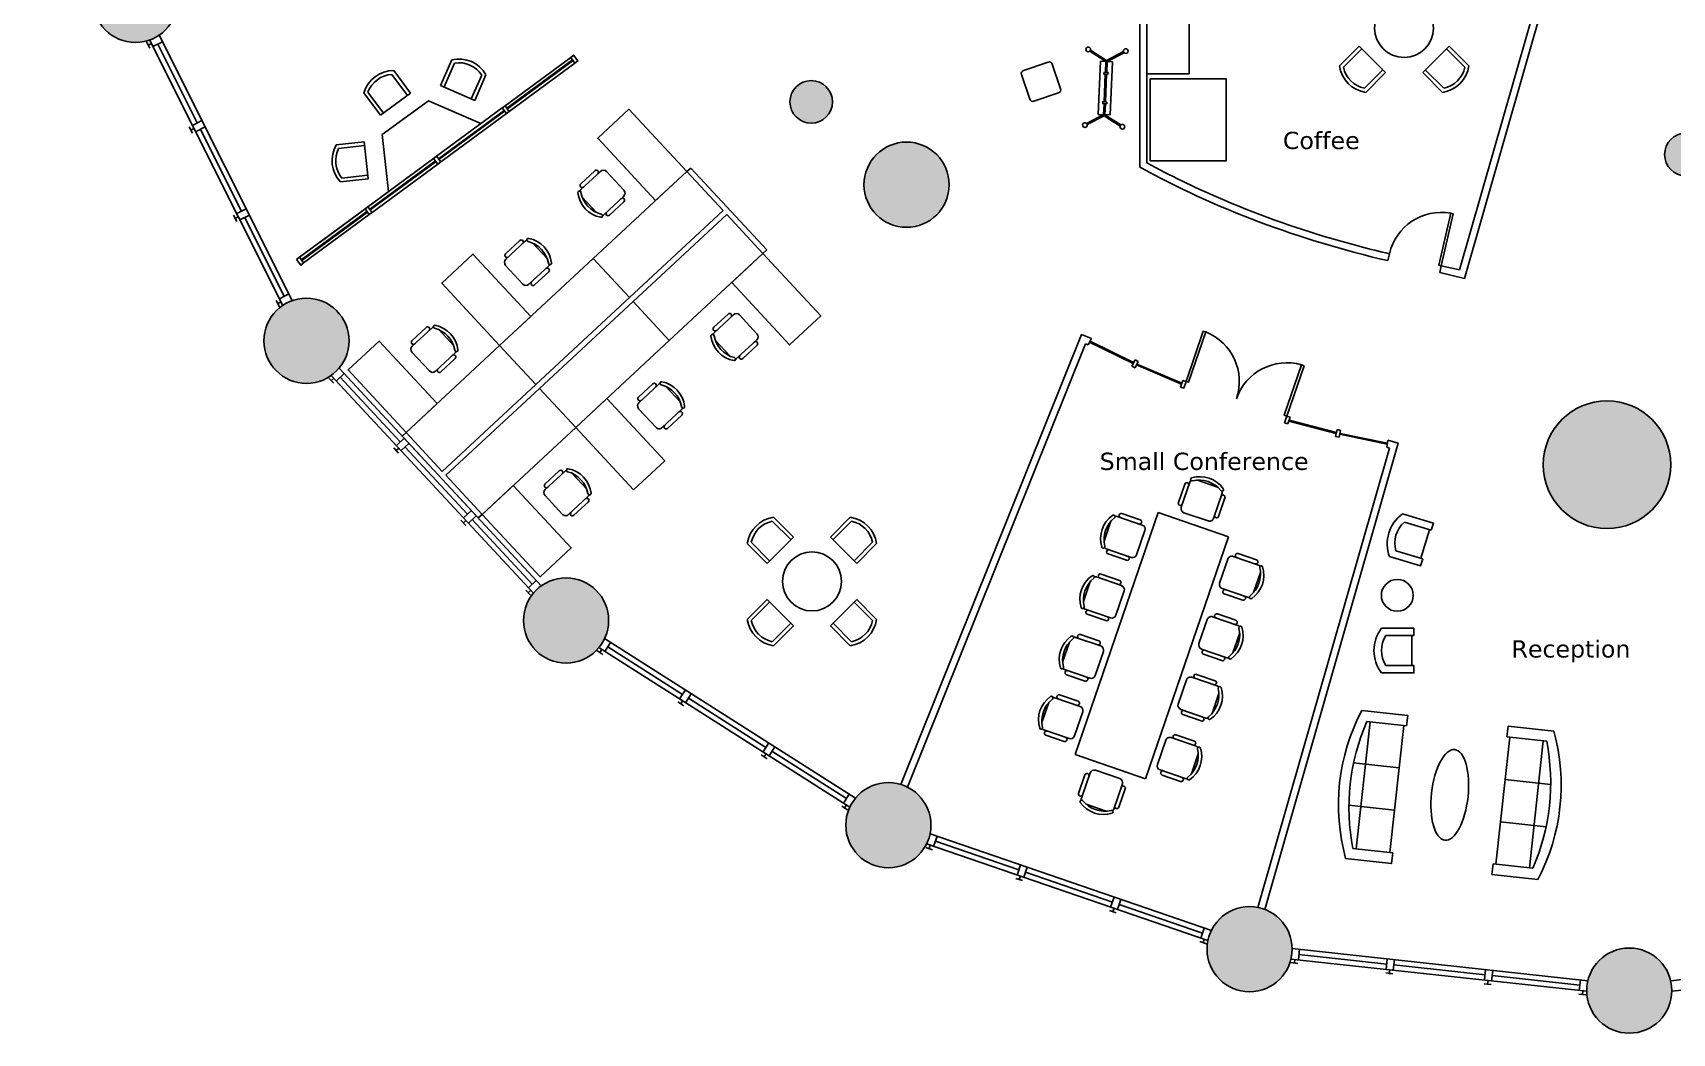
# Model space of a CAD drawing. Header units: inches. Extents: x -900 to 900, y -795 to 795.
# Drawn here: x -900 to 24, y -795 to -231 of the extents above; entities that cross this region are included whole.
import ezdxf
from ezdxf.enums import TextEntityAlignment as Align

# ---------------------------------------------------------------- set-up
doc = ezdxf.new("R2010")
doc.units = ezdxf.units.IN
doc.header["$LTSCALE"] = 48
doc.header["$MEASUREMENT"] = 0
doc.layers.get('0').update_dxf_attribs({"linetype": 'CONTINUOUS'})
for name, color, linetype in [('A-door', 3, 'CONTINUOUS'), ('A-eqpt', 181, 'CONTINUOUS'), ('A-flor-patn', 5, 'CONTINUOUS'), ('A-mlwk', 30, 'CONTINUOUS'), ('A-note', 7, 'CONTINUOUS'), ('A-wall', 1, 'CONTINUOUS'), ('A-wall-shel', 9, 'CONTINUOUS')]:
    doc.layers.add(name, color=color, linetype=linetype)
for name, color, linetype, true_color in [('A-flor-fill', 7, 'CONTINUOUS', 0xe8eafd), ('A-furn', 7, 'CONTINUOUS', 0x007300), ('A-furn-glass', 7, 'CONTINUOUS', 0x009494), ('A-furn-syst', 7, 'CONTINUOUS', 0x850000), ('A-shel-fill', 7, 'CONTINUOUS', 0x949494)]:
    doc.layers.add(name, color=color, linetype=linetype, true_color=true_color)
doc.styles.add('Title', font='verdana.ttf')

# ---------------------------------------------------------------- blocks, each defined once
blk = doc.blocks.new('Sofa - Roundback 7 ft.')
at = {"linetype": 'Continuous'}
for p, q in [((-12.00002000000001, -32.44210000000393), (-12.00003, -6.597100000003898)), ((11.99997, -32.44210000000393), (11.99997999999999, -6.597100000003898)), ((-36.000027, -34.00000000000394), (-36.000027, -11.46960000000396)), ((-35.999844, -13.38190000000397), (35.99979999999999, -13.38190000000397)), ((35.99997999999999, -34.00000000000394), (35.99997999999999, -11.46960000000396)), ((-36.000027, -32.44210000000393), (35.99997999999999, -32.44210000000393))]:
    blk.add_line(p, q, dxfattribs=at)
for points in [[(-36.000027, -34.00000000000394), (-42.000027, -34.00000000000394), (-42.000027, -8.000000000003944)], [(41.99997999999999, -8.000000000003944), (41.99997999999999, -34.00000000000394), (35.99997999999999, -34.00000000000394)]]:
    blk.add_lwpolyline(points, dxfattribs=at)
for centre, radius, start, end in [((0, -114.250000000004), 114.250000000004, 68.43141000000074, 111.5686000000006), ((-1.000000000317414e-05, -127.1968000000039), 121.1967999999973, 72.72032999999948, 107.2797000000005)]:
    blk.add_arc(centre, radius, start, end, dxfattribs=at)
blk = doc.blocks.new('OfficeChair')
at = {"color": 0}
for p, q in [((-5.952091793397813, 19.79999999999995), (5.952091793397813, 19.79999999999995)), ((-12, 4.400000000000091), (-12, 15.40000000000009)), ((-9.599999999999909, 2.400000000000091), (-9.599999999999909, 17.40000000000009)), ((9.599999999999909, 17.40000000000009), (9.599999999999909, 2.400000000000091)), ((12, 4.400000000000091), (12, 15.40000000000009)), ((7.199999999999818, 0), (-7.199999999999818, 0))]:
    blk.add_line(p, q, dxfattribs=at)
for centre, radius, start, end in [((-8.93427515625126, 19.21854397323614), 0.8634848993067097, 126.1745029890212, 306.1745029890212), ((0, 7), 16, 53.8254970109788, 126.1745029890212), ((0, 5.258873381212197), 15.71215325983861, 57.57575250459609, 122.4242474954039), ((8.93427515625126, 19.21854397323614), 0.8634848993067097, 233.8254970109788, 53.8254970109788), ((-10.80000000000018, 15.40000000000009), 1.2, 0, 180), ((-7.199999999999818, 17.40000000000009), 2.4, 153.7164312021626, 180), ((7.199999999999818, 17.40000000000009), 2.4, 0, 26.28356879783745), ((10.80000000000018, 15.40000000000009), 1.2, 0, 180), ((-10.80000000000018, 4.400000000000091), 1.2, 180, 0), ((-7.199999999999818, 2.400000000000091), 2.4, 180, 270), ((7.199999999999818, 2.400000000000091), 2.4, 270, 0), ((10.80000000000018, 4.400000000000091), 1.2, 180, 0)]:
    blk.add_arc(centre, radius, start, end, dxfattribs=at)
blk = doc.blocks.new('Armchair')
at = {"linetype": 'Continuous'}
for p, q in [((-8.400000000000091, -1.090599999999995), (-8.400000000000091, 14.68068000000017)), ((8.400000000000091, -1.090599999999995), (8.400000000000091, 14.68068000000017)), ((-8.400000000000091, 0), (8.400000000000091, 0))]:
    blk.add_line(p, q, dxfattribs=at)
for points in [[(-8.399999999999864, -1.090600000000222), (-12.59999999999991, -1.090600000000222), (-12.59999999999991, 17.10940000000005)], [(12.60000000000014, 17.10940000000005), (12.60000000000014, -1.090600000000222), (8.400000000000091, -1.090600000000222)]]:
    blk.add_lwpolyline(points, dxfattribs=at)
for centre, radius, start, end in [((1.415871179233363e-05, 0.7710485230256836), 20.63253188985312, 52.36092215948872, 127.6390757890341), ((6.040997072886967e-05, 1.71420517533079), 15.44929558892548, 57.0634328084535, 122.9366271914925)]:
    blk.add_arc(centre, radius, start, end, dxfattribs=at)
blk = doc.blocks.new('CoffeeChair')
at = {"linetype": 'Continuous'}
for p, q in [((-10.49999999978263, -6.756363620752381e-05), (-10.50010151138667, 15.77575360218032)), ((-8.399999999825923, -5.405090894328168e-05), (-8.400094464599533, 14.68062594878722)), ((8.399999999826377, 5.405090894328168e-05), (8.399905535052767, 14.68073405060511)), ((10.49999999978286, 6.756363620752381e-05), (10.4998984887593, 15.77579851126859)), ((10.49999999978286, 6.756363620752381e-05), (-10.49999999978263, -6.756363620752381e-05))]:
    blk.add_line(p, q, dxfattribs=at)
for radius, start, end in [(17.54929558892543, 53.25083670738347, 126.7494083498814), (15.44929558892548, 57.06374148575811, 122.9369358688072)]:
    blk.add_arc((-7.144025016714295e-05, 1.714205174906283), radius, start, end, dxfattribs=at)
blk = doc.blocks.new('*U7')
at = {"layer": 'A-furn', "rotation": 71.06153186498028}
blk.add_blockref('OfficeChair', (-23.40146930598979, 8.029671185701659), dxfattribs=at)
at = {"layer": 'A-furn', "xscale": -1, "rotation": 251.0615318649803}
blk.add_blockref('OfficeChair', (23.40146930598991, -8.029671185701432), dxfattribs=at)
blk = doc.blocks.new('*U8')
at = {"layer": 'A-wall', "color": 0, "linetype": 'ByBlock', "lineweight": -2, "transparency": 16777216}
for p in [(35.05167461198751, 102.1537082385919), (23.36778307465834, 68.10247215906125), (11.68389153732917, 34.05123607953063), (0, 0)]:
    blk.add_blockref('*U7', p, dxfattribs=at)

msp = doc.modelspace()

# ---------------------------------------------------------------- hatches: boundary and pattern name
at = {"layer": 'A-flor-fill'}
h = msp.add_hatch(color=256, dxfattribs=at)
h.dxf.hatch_style = 1
h.paths.add_polyline_path([(408.8158924700983, 472.9522320462984, 1), (360.8158924700983, 472.9522320462984, 1)])
h.paths.add_polyline_path([(754.5341350955423, 50.68856842879995, 1), (826.5341350955423, 50.68856842879995, 1)])
h.paths.add_polyline_path([(632.8686503974168, -46.02776108874195, 1), (584.8686503974168, -46.02776108874195, 1)])
h.paths.add_polyline_path([(36.0436721281967, 363.7764024908893, 1), (-35.9563278718033, 363.7764024908893, 1)])
h.paths.add_polyline_path([(43.89659783454954, -299.3457783371796, 1), (19.89659783454954, -299.3457783371796, 1)])
h.paths.add_polyline_path([(288.4391062746909, -391.021444740064, 1), (264.4391062746909, -391.021444740064, 1)])
h.paths.add_polyline_path([(23.43432896479499, -474.1373541453172, 1), (-48.56567103520501, -474.1373541453172, 1)])
h.paths.add_polyline_path([(-383.4213211250612, -316.345926629165, 1), (-431.4213211250612, -316.345926629165, 1)])
h.paths.add_polyline_path([(-449.1458529578399, -269.7051908315782, 1), (-473.1458529578399, -269.7051908315782, 1)])
h.paths.add_polyline_path([(-414.535653006591, 305.5637762283341, 1), (-438.535653006591, 305.5637762283341, 1)])
h.paths.add_polyline_path([(-515.7269743435209, 264.2052791300912, 1), (-443.7269743435209, 264.2052791300912, 1)])
at = {"layer": 'A-shel-fill'}
h = msp.add_hatch(color=256, dxfattribs=at)
h.dxf.hatch_style = 1
h.paths.add_polyline_path([(238.0535391644707, 747.1694259254962, 1), (190.0535391644707, 747.1694259254962, 1)])
h.paths.add_polyline_path([(441.687903159901, 677.2970190431521, 1), (393.687903159901, 677.2970190431521, 1)])
h.paths.add_polyline_path([(575.3688641009585, 561.9330585325233, 1), (623.3688641009585, 561.9330585325233, 1)])
h.paths.add_polyline_path([(721.7232154775347, 404.3017561059658, 1), (769.7232154775347, 404.3017561059658, 1)])
h.paths.add_polyline_path([(866.1344429286055, 212.1736411310085, 1), (818.1344429286055, 212.1736411310085, 1)])
h.paths.add_polyline_path([(852, -8.740357770875562e-08, 1), (900, -8.740357770875562e-08, 1)])
h.paths.add_polyline_path([(866.1344429286055, -212.1736411310085, 1), (818.1344429286055, -212.1736411310085, 1)])
h.paths.add_polyline_path([(769.7232154775347, -404.3017561059658, 1), (721.7232154775347, -404.3017561059658, 1)])
h.paths.add_polyline_path([(623.3688641009585, -561.9330585325233, 1), (575.3688641009585, -561.9330585325233, 1)])
h.paths.add_polyline_path([(441.687903159901, -677.297019043152, 1), (393.687903159901, -677.297019043152, 1)])
h.paths.add_polyline_path([(238.0535391644707, -747.1694259254962, 1), (190.0535391644707, -747.1694259254962, 1)])
h.paths.add_polyline_path([(-190.0535391644707, -747.1694259254962, 1), (-238.0535391644707, -747.1694259254962, 1)])
h.paths.add_polyline_path([(-393.687903159901, -677.297019043152, 1), (-441.687903159901, -677.297019043152, 1)])
h.paths.add_polyline_path([(-575.3688641009585, -561.9330585325233, 1), (-623.3688641009585, -561.9330585325233, 1)])
h.paths.add_polyline_path([(-769.7232154775347, -404.3017561059658, 1), (-721.7232154775347, -404.3017561059658, 1)])
h.paths.add_polyline_path([(-866.1344429286055, -212.1736411310085, 1), (-818.1344429286055, -212.1736411310085, 1)])
h.paths.add_polyline_path([(-900, -8.740357770875562e-08, 1), (-852, -8.740357770875562e-08, 1)])
h.paths.add_polyline_path([(-818.1344429286055, 212.1736411310085, 1), (-866.1344429286055, 212.1736411310085, 1)])
h.paths.add_polyline_path([(-721.7232154775347, 404.3017561059658, 1), (-769.7232154775347, 404.3017561059658, 1)])
h.paths.add_polyline_path([(-623.3688641009585, 561.9330585325233, 1), (-575.3688641009585, 561.9330585325233, 1)])
h.paths.add_polyline_path([(-441.687903159901, 677.2970190431521, 1), (-393.687903159901, 677.2970190431521, 1)])
h.paths.add_polyline_path([(-238.0535391644707, 747.1694259254962, 1), (-190.0535391644707, 747.1694259254962, 1)])
h = msp.add_hatch(color=256, dxfattribs=at)
h.dxf.hatch_style = 1
h.paths.add_polyline_path([(23.99999994995596, -770.5269825377543, 1), (-24.00000005004404, -770.5269825377543, 1)])

# ---------------------------------------------------------------- linework, layer by layer
at = {"layer": 'A-door'}
for points in [[(-99.22216011032924, -332.771351300175), (-100.683776714633, -332.434191246158), (-107.4269777949698, -361.6665233322258), (-105.965361190666, -362.0036833862428)], [(-240.1437525011352, -398.864429487202), (-238.7249509978215, -399.3512583012575), (-248.4615272789297, -427.7272883675332), (-249.8803287822435, -427.2404595534776)], [(-183.3207965756297, -418.361908295708), (-184.7395980789439, -417.8750794816524), (-194.4761743600521, -446.2511095479281), (-193.0573728567379, -446.7379383619837)]]:
    msp.add_lwpolyline(points, close=True, dxfattribs=at)
for centre, start, end in [((-105.965361190666, -362.0036833862428), 79.87285339840157, 167.0104481722672), ((-249.8803287822435, -427.2404595534776), 341.0615318649882, 68.19912663892514), ((-193.0573728567379, -446.7379383619837), 73.92393709113561, 161.0615318649882)]:
    msp.add_arc(centre, 30.03747659175118, start, end, dxfattribs=at)
at = {"layer": 'A-eqpt'}
msp.add_lwpolyline([(-270.0146629477022, -256.5993171414934), (-227.3284944064617, -256.5993171414934), (-227.3284944064617, -302.9885074203935), (-270.0146629477022, -302.9885074203935)], close=True, dxfattribs=at)
at = {"layer": 'A-flor-patn'}
for centre, radius in [((-461.1458529578399, -269.7051908315782), 12), ((-407.4213211250612, -316.345926629165), 24), ((31.89659783454954, -299.3457783371796), 12), ((-12.56567103520501, -474.1373541453172), 36)]:
    msp.add_circle(centre, radius, dxfattribs=at)
at = {"layer": 'A-furn'}
for p, q in [((-295.0643131161578, -246.9130520594615), (-304.1179656138179, -241.1448538320092)), ((-294.6613192540017, -246.2805206791609), (-303.7149717516622, -240.5123224517097)), ((-299.37094309846, -276.7535101356289), (-298.0614538165942, -246.7821031312744)), ((-291.3178872406138, -247.0767382196948), (-298.0614538165942, -246.7821031312744)), ((-295.334766357952, -253.1031479217952), (-295.0643131161578, -246.9130520594615)), ((-295.0643131161578, -246.9130520594615), (-294.3150279410493, -246.9457892915079)), ((-294.6613192540017, -246.2805206791609), (-285.1390868061344, -241.3239267328768)), ((-294.3150279410493, -246.9457892915079), (-294.5854811828431, -253.1358851538419)), ((-294.3150279410493, -246.9457892915079), (-284.792795493182, -241.9891953452234)), ((-291.3178872406138, -247.0767382196948), (-292.6273765224801, -277.0481452240488)), ((-296.0592536523664, -269.6851114942033), (-295.3788618618169, -254.112399629073)), ((-294.6295766867079, -254.1451368611199), (-295.3099684772574, -269.7178487262497)), ((-296.3738023980241, -276.8844590638157), (-305.8960348458909, -281.8410530100998)), ((-292.6273765224801, -277.0481452240488), (-299.37094309846, -276.7535101356289)), ((-296.3738023980241, -276.8844590638157), (-296.1033491562303, -270.6943632014813)), ((-295.6245172229155, -276.9171962958621), (-296.3738023980241, -276.8844590638157)), ((-295.3540639811213, -270.727100433528), (-295.6245172229155, -276.9171962958621)), ((-295.6245172229155, -276.9171962958621), (-286.570864725255, -282.6853945233138)), ((-296.0275110850712, -277.5497276761623), (-305.5497435329389, -282.5063216224462)), ((-296.0275110850712, -277.5497276761623), (-286.9738585874115, -283.3179259036137)), ((-584.0537336786916, -357.9720448033002), (-531.2896694370769, -308.9827242863844)), ((-584.0537336786916, -357.9720448033002), (-636.8177979203064, -406.9613653202159)), ((-563.6415167966485, -379.957071570634), (-584.0537336786916, -357.9720448033002)), ((-563.6415167966485, -379.957071570634), (-584.0537336786916, -357.9720448033002)), ((-541.1880782264012, -404.1406010147013), (-488.4240139847864, -355.1512804977855)), ((-561.6002951084441, -382.1555742473675), (-541.1880782264012, -404.1406010147013)), ((-561.6002951084441, -382.1555742473675), (-541.1880782264012, -404.1406010147013)), ((-541.1880782264012, -404.1406010147013), (-593.952142468016, -453.1299215316171)), ((-636.8177979203064, -406.9613653202159), (-689.5818621619211, -455.9506858371317)), ((-616.4055810382633, -428.9463920875498), (-636.8177979203064, -406.9613653202159)), ((-614.364359350059, -431.1448947642832), (-593.952142468016, -453.1299215316171)), ((-593.952142468016, -453.1299215316171), (-646.7162067096307, -502.1192420485329)), ((-312.4269552134617, -637.4923294751258), (-265.6291041566616, -501.1058636081158)), ((-265.6291041566616, -501.1058636081158), (-225.9026620638757, -514.7370704016665)), ((-225.9026620638757, -514.7370704016665), (-272.7005131206762, -651.123536268677)), ((-272.7005131206762, -651.123536268677), (-312.4269552134617, -637.4923294751258))]:
    msp.add_line(p, q, dxfattribs=at)
at = {"layer": 'A-furn', "flags": 128}
msp.add_lwpolyline([(-341.5133055014267, -251.9379682725153), (-327.6165982907196, -247.2087038696993, -0.4142135623731023), (-325.2981018206642, -248.3498354160449), (-320.568837417848, -262.246542626752, -0.41421356237309), (-321.7099689641936, -264.5650390968078), (-335.6066761749012, -269.294303499624, -0.4142135623731014), (-337.9251726449565, -268.1531719532784), (-342.6544370477727, -254.2564647425711, -0.4142135623730911)], format="xyb", close=True, dxfattribs=at)
at = {"layer": 'A-furn'}
for points in [[(-293.8775581474597, -254.1779935173577), (-293.8334626435953, -253.1687418100801), (-296.0867848971998, -253.0702912655572), (-296.1308804010641, -254.0795429728355)], [(-548.877690850945, -325.3124977920199), (-581.5372378622154, -290.136454964284), (-563.9492164483472, -273.8066814586485), (-531.2896694370769, -308.9827242863844)], [(-294.5579499380087, -269.7507053824877), (-294.6020454418735, -270.7599570897655), (-296.855367695478, -270.6615065452436), (-296.8112721916136, -269.6522548379653)], [(-619.229776506438, -390.6315918145804), (-651.8893235177085, -355.4555489868445), (-669.4773449315768, -371.7853224924801), (-636.8177979203064, -406.9613653202159)], [(-506.0120353986546, -371.481054003421), (-473.3524883873843, -406.6570968311569), (-455.7644669735161, -390.3273233255214), (-488.4240139847864, -355.1512804977855)], [(-671.9938407480529, -439.6209123314961), (-704.6533877593232, -404.4448695037604), (-722.2414091731915, -420.7746430093958), (-689.5818621619211, -455.9506858371317)], [(-576.3641210541476, -436.8001480259816), (-543.7045740428773, -471.9761908537174), (-561.2925954567455, -488.3059643593529), (-593.952142468016, -453.1299215316171)], [(-629.1281852957625, -485.7894685428973), (-596.4686382844922, -520.9655113706332), (-614.0566596983604, -537.2952848762687), (-646.7162067096307, -502.1192420485329)]]:
    msp.add_lwpolyline(points, close=True, dxfattribs=at)
for centre, radius in [((-304.9833182698799, -240.1488845748081), 1.319390003237898), ((-283.8438757999788, -241.0724939780948), 1.319390003237898), ((-306.8449545390945, -282.7577543772281), 1.319390003237898), ((-285.705512069193, -283.6813637805151), 1.319390003237898), ((-130.7749187596746, -547.7662875327505), 9)]:
    msp.add_circle(centre, radius, dxfattribs=at)
msp.add_ellipse((-101.1730184284082, -660.2397440734482), major_axis=(-2.786133200030399, -25.52232042262822), ratio=0.4018112649245928, dxfattribs=at)
at = {"layer": 'A-furn-glass'}
for p, q in [((-632.7193540450353, -273.2792717608311), (-595.677470364672, -246.0047625368245)), ((-632.4228919882526, -273.6819009312696), (-595.3810083078893, -246.4073917072631)), ((-671.3717544071542, -301.7396292119677), (-634.3298707267904, -274.4651199879615)), ((-671.0752923503715, -302.1422583824067), (-634.0334086700082, -274.8677491584001)), ((-710.0241547692731, -330.1999866631049), (-672.9822710889089, -302.925477439099)), ((-709.7276927124899, -330.6026158335433), (-672.6858090321261, -303.3281066095376)), ((-748.676555131392, -358.6603441142418), (-711.6346714510273, -331.3858348902356)), ((-748.3800930746088, -359.0629732846803), (-711.338209394245, -331.7884640606742)), ((-279.6168649549813, -417.0669222319062), (-304.2060822243002, -405.0177344910825)), ((-279.3968503918332, -416.6179304814221), (-303.9860676611521, -404.5687427405984)), ((-277.8056691753317, -417.9460546581972), (-252.445684565298, -428.7423974048771)), ((-277.6098169503231, -417.4860091104966), (-252.2498323402894, -428.2823518571765)), ((-165.2338970757824, -456.5724461437853), (-191.8799302614479, -449.5241306291853)), ((-165.1060363447472, -456.0890708925994), (-191.7520695304126, -449.0407553779993)), ((-163.2645048170175, -456.9905347782803), (-136.4576562873407, -462.5767144243665)), ((-163.1625028480104, -456.5010497444757), (-136.3556543183335, -462.0872293905619))]:
    msp.add_line(p, q, dxfattribs=at)
at = {"layer": 'A-furn-syst'}
for p, q in [((-633.7569712437748, -271.8700696642954), (-596.7150875634111, -244.5955604402889)), ((-594.3433911091497, -247.8165938037989), (-631.385274789513, -275.091103027805)), ((-672.4093716058933, -300.3304271154318), (-635.36748792553, -273.0559178914259)), ((-632.9957914712686, -276.276951254936), (-670.0376751516324, -303.5514604789421)), ((-674.0198882876484, -301.5162753425636), (-711.0617719680122, -328.7907845665693)), ((-708.6900755137513, -332.0118179300791), (-671.648191833387, -304.7373087060728)), ((-686.106755473776, -310.4160217324077), (-738.0480722573766, -348.6612129312659)), ((-529.0911667603394, -306.9415025981762), (-531.2896694370728, -308.9827242863806)), ((-510.8774525550285, -330.9677510537159), (-531.2896694370731, -308.982724286381)), ((-486.225511308049, -353.1100588095774), (-529.0911667603394, -306.9415025981762)), ((-749.7141723301306, -357.2511420177054), (-712.6722886497673, -329.9766327936995)), ((-563.6415167966317, -379.9570715706207), (-510.8774525550285, -330.9677510537159)), ((-710.3005921955059, -333.1976661572098), (-747.3424758758697, -360.4721753812171)), ((-508.8362308668294, -333.1662537304517), (-561.6002951084441, -382.1555742473675)), ((-488.4240139847864, -355.1512804977855), (-508.8362308668294, -333.1662537304517)), ((-488.4240139847824, -355.1512804977818), (-486.225511308049, -353.1100588095774)), ((-563.641516796663, -379.9570715706498), (-616.4055810382662, -428.9463920875548)), ((-614.364359350059, -431.1448947642832), (-561.6002951084441, -382.1555742473675)), ((-616.4055810382778, -428.9463920875655), (-669.1696452798809, -477.9357126044706)), ((-667.1284235916738, -480.134215281199), (-614.364359350059, -431.1448947642832)), ((-691.7803648386586, -457.9919075253397), (-689.5818621619252, -455.9506858371353)), ((-648.9147093863681, -504.1604637367409), (-691.7803648386586, -457.9919075253397)), ((-669.1696452798809, -477.9357126044706), (-689.5818621619247, -455.9506858371351)), ((-646.7162067096307, -502.1192420485329), (-667.1284235916738, -480.134215281199)), ((-646.7162067096348, -502.1192420485365), (-648.9147093863681, -504.1604637367409))]:
    msp.add_line(p, q, dxfattribs=at)
for points in [[(-596.7150875634111, -244.5955604402889), (-594.3433911091497, -247.8165938037989), (-592.732874427395, -246.6307455766689), (-595.104570881656, -243.4097122131586)], [(-635.36748792553, -273.0559178914259), (-632.9957914712686, -276.276951254936), (-631.385274789513, -275.091103027805), (-633.7569712437748, -271.8700696642954)], [(-674.0198882876484, -301.5162753425636), (-671.648191833387, -304.7373087060728), (-670.0376751516324, -303.5514604789421), (-672.4093716058933, -300.3304271154318)], [(-712.6722886497673, -329.9766327936995), (-710.3005921955059, -333.1976661572098), (-708.6900755137513, -332.0118179300791), (-711.0617719680122, -328.7907845665693)], [(-751.3246890118858, -358.4369902448364), (-748.9529925576244, -361.6580236083469), (-747.3424758758697, -360.4721753812171), (-749.7141723301306, -357.2511420177054)]]:
    msp.add_lwpolyline(points, close=True, dxfattribs=at)
at = {"layer": 'A-furn-syst', "flags": 128}
msp.add_lwpolyline([(-647.4543551116576, -281.9556642812709), (-677.0003378829592, -269.0257121606792), (-702.9709962747597, -288.1483077601079), (-699.3956718952581, -320.2008554801291)], dxfattribs=at)
at = {"layer": 'A-furn-syst'}
for centre in [(-126.9395255157669, -228.0902328780094), (-460.7638363446022, -539.9497909448137)]:
    msp.add_circle(centre, 16.60742234364716, dxfattribs=at)
at = {"layer": 'A-mlwk'}
for p, q in [((-248.0436721281967, -253.8353449000024), (-248.0436721281967, -194.5269813001341)), ((-272.0436721281962, -253.8353449000024), (-248.0436721281967, -253.8353449000024))]:
    msp.add_line(p, q, dxfattribs=at)
at = {"layer": 'A-wall'}
for p, q in [((-275.9563278718038, -170.5269813001241), (-275.9563278718038, -306.4511781661545)), ((-271.9563278718038, -170.5269813001241), (-271.9563278718038, -304.0758993790873)), ((-271.9563278718038, -170.5269813001241), (-271.9563278718038, -304.0758993790873)), ((-35.95632787180375, -170.5269813001241), (-92.85433864634524, -369.1336206140945)), ((-43.95632787180375, -183.9275974498266), (-95.65405138760616, -364.3822563717611)), ((-136.0968948806817, -359.1585953216281), (-135.1976932767311, -355.2604823058937)), ((-106.8645627946157, -365.9017964019727), (-105.9653611906651, -362.0036833862382)), ((-106.8645627946162, -365.9017964019727), (-92.85433864634524, -369.1336206140945)), ((-105.9653611906651, -362.0036833862382), (-95.65405138760616, -364.3822563717611)), ((-308.7341458858205, -400.7742113155114), (-410.6267393428557, -654.3592779697849)), ((-306.5139049740332, -405.9771460925018), (-406.9151514984665, -655.8506249023862)), ((-308.7341458768283, -400.7742113653161), (-303.1667641378461, -403.0112317500988)), ((-306.5139049740332, -405.9771460925018), (-305.025385766216, -406.5752455172675)), ((-303.1667641378461, -403.0112317500988), (-305.025385766216, -406.5752455172675)), ((-278.6332521457246, -415.0433117460842), (-280.38046320109, -418.6415409672441)), ((-276.8341375351446, -415.916917273767), (-278.6332521457246, -415.0433117460842)), ((-278.5813485905102, -419.5151464949269), (-280.3804632010901, -418.6415409672441)), ((-276.8341375351446, -415.916917273767), (-278.5813485905102, -419.5151464949269)), ((-251.7011683270403, -426.6156807143598), (-253.0018930809279, -430.4064798267632)), ((-253.0018930809279, -430.4064798267632), (-251.1101577431764, -431.0555849121702)), ((-251.6973960758496, -426.6169750748252), (-252.9981208297378, -430.4077741872284)), ((-252.9981208297378, -430.4077741872284), (-251.1063854919861, -431.0568792726353)), ((-251.7011683270403, -426.6156807143598), (-249.8094329892888, -427.2647857997672)), ((-251.6973960758496, -426.6169750748252), (-249.8056607380982, -427.2660801602324)), ((-249.8094329892888, -427.2647857997672), (-251.1101577431764, -431.0555849121702)), ((-249.8076577811499, -427.2596121783563), (-251.1083972629995, -431.0504542135559)), ((-249.8056607380982, -427.2660801602324), (-251.1063854919861, -431.0568792726353)), ((-193.0573728567379, -446.7379383619837), (-194.3580976106255, -450.5287374743866)), ((-192.4663622728741, -451.177842559794), (-194.3580976106255, -450.5287374743866)), ((-191.1656375189864, -447.3870434473906), (-193.0573728567379, -446.7379383619837)), ((-191.1656375189864, -447.3870434473906), (-192.4663622728741, -451.177842559794)), ((-130.2781285631927, -462.0072527743146), (-205.5441088743191, -724.7286238868646)), ((-164.7549329670792, -454.3742956404415), (-165.5850004534505, -458.2872213959432)), ((-165.5850004534504, -458.2872213959433), (-163.6285375756996, -458.7022551391289)), ((-164.7549329670792, -454.3742956404415), (-162.7984700893283, -454.7893293836271)), ((-162.7984700893283, -454.7893293836271), (-163.6285375756996, -458.7022551391289)), ((-136.0460950705349, -460.3548114379344), (-136.7672155351393, -464.309132376994)), ((-130.2781285631931, -462.0072527743146), (-136.0460950705349, -460.3548114379344)), ((-135.2250671256743, -464.7509362216226), (-209.3894198792136, -723.626996329278)), ((-135.2250671256743, -464.7509362216226), (-136.7672155351393, -464.309132376994))]:
    msp.add_line(p, q, dxfattribs=at)
at = {"layer": 'A-wall', "extrusion": (0, 0, -1)}
msp.add_ellipse((0, -0.03687854089821485), major_axis=(-480.0000003665182, 0), ratio=0.7801877187911285, start_param=11.28305288220283, end_param=11.60806723338185, dxfattribs=at)
at = {"layer": 'A-wall'}
msp.add_open_spline([(-135.197693276732, -355.2604823058937), (-146.2196142385592, -352.7179882921275), (-157.1228906067759, -349.8650102569638), (-189.8620463110046, -340.2562959447837), (-211.2283207520927, -332.5355772742882), (-245.5554502138339, -317.6379230181487), (-258.9819504448396, -311.1080704759679), (-271.9563278718038, -304.0758993790871)], degree=3, knots=[11.28305303373737, 11.28305303373737, 11.28305303373737, 11.28305303373737, 11.35538134864038, 11.35538134864038, 11.50321431921776, 11.50321431921776, 11.60274561681711, 11.60274561681711, 11.60274561681711, 11.60274561681711], dxfattribs=at)
at = {"layer": 'A-wall-shel'}
for p, q in [((-834.0451997511809, -239.4420137413499), (-835.8392203792127, -235.8668927663061)), ((-833.1546495776756, -236.7574429398123), (-834.9422100651973, -237.6544532538283)), ((-759.0842541733764, -384.3647893113848), (-834.1360856953288, -234.8016388676376)), ((-826.8949578010997, -235.853972485289), (-832.2576392636647, -238.5450034273365)), ((-807.3063361695331, -281.5790275852269), (-829.5762985323809, -237.1994879563117)), ((-753.7215727108105, -381.6737583693364), (-828.7734042327638, -232.1106079255892)), ((-809.9812167603059, -287.3966743453088), (-811.7752373883377, -283.8215533702651)), ((-809.0906665868006, -284.7121035437713), (-810.8782270743222, -285.6091138577872)), ((-804.6249954382502, -280.2335121142016), (-809.9876769008151, -282.9245430562491)), ((-802.8309748102192, -283.8086330892452), (-808.1936562727842, -286.4996640312927)), ((-782.3453428646399, -331.3212486767047), (-805.5123155415022, -285.1541485602695)), ((-779.6640021333551, -329.9757332056802), (-785.0266835959201, -332.6667641477275)), ((-785.0202234554154, -337.1388954367894), (-786.8142440834472, -333.5637744617457)), ((-784.1296732819101, -334.4543246352519), (-785.9172337694317, -335.3513349492678)), ((-777.8699815053242, -333.5508541807235), (-783.2326629678892, -336.2418851227712)), ((-758.2813598737594, -379.2759092806627), (-780.5513222366071, -334.8963696517476)), ((-755.6000191424755, -377.9303938096377), (-760.9627006050405, -380.6214247516855)), ((-760.9562404645403, -385.0935560407497), (-762.7502610925721, -381.5184350657059)), ((-760.065690291035, -382.4089852392121), (-761.8532507785567, -383.3059955532283)), ((-617.7690616509126, -546.5242062026878), (-731.7200232810474, -423.7930518122093)), ((-724.4733103775598, -422.7798927339404), (-728.8703157310265, -426.8623361103491)), ((-613.3720562974459, -542.4417628262795), (-727.3230179275806, -419.7106084358013)), ((-692.8559883089347, -461.2425289349512), (-726.671813054294, -424.8211144221455)), ((-730.3359841821848, -428.223150569152), (-733.0576130997906, -425.2918136668404)), ((-730.2311301898317, -425.3966676591942), (-731.6967986409873, -426.7574821179969)), ((-690.6574856322013, -459.2013072467475), (-695.054490985668, -463.2837506231563)), ((-693.7985305192178, -467.5759019842694), (-696.5201594368236, -464.6445650819578)), ((-693.6936765268647, -464.7494190743114), (-695.1593449780203, -466.1102335331143)), ((-687.9358567145946, -462.1326441490587), (-692.3328620680613, -466.2150875254674)), ((-654.9577201871643, -502.060948801226), (-690.134359391328, -464.1738658372633)), ((-655.9002623974484, -508.3943218505437), (-658.6218913150542, -505.4629849482321)), ((-655.7954084050953, -505.5678389405857), (-657.2610768562508, -506.9286533993886)), ((-652.7592175104319, -500.0197271130214), (-657.1562228638986, -504.1021704894301)), ((-650.0375885928252, -502.9510640153326), (-654.4345939462919, -507.0335073917413)), ((-618.4202665242001, -541.4137002163438), (-652.2360912695585, -504.9922857035374)), ((-619.3628087344814, -547.7470732656604), (-622.0844376520872, -544.8157363633488)), ((-619.2579547421283, -544.9205903557026), (-620.7236231932839, -546.2814048145053)), ((-616.2217638474667, -539.3724785281397), (-620.6187692009335, -543.4549219045484)), ((-436.1814150201581, -662.0002867426074), (-577.6590854670367, -572.1646523314448)), ((-578.5706821641725, -581.0623481827129), (-581.9474411652545, -578.9181703336035)), ((-439.3976817938228, -667.0654252442307), (-580.8753522407014, -577.2297908330684)), ((-579.1869727401581, -578.3018797576169), (-580.259061664713, -579.990259258158)), ((-574.2823264659564, -574.3088301805551), (-577.4985932396212, -579.3739686821784)), ((-533.7434052856488, -603.603978809731), (-575.8904598527888, -576.8413994313655)), ((-533.0468685959559, -609.96910541019), (-536.4236275970379, -607.8249275610806)), ((-532.1352718988173, -601.0714095589196), (-535.3515386724821, -606.1365480605427)), ((-533.6631591719415, -607.208636985094), (-534.7352480964964, -608.897016485635)), ((-528.7585128977362, -603.215587408029), (-531.9747796714009, -608.2807259096523)), ((-486.6901209762918, -633.4819209168352), (-530.3666462845667, -605.7481566588399)), ((-485.0819875894604, -630.9493516660241), (-488.2982543631251, -636.0144901676474)), ((-486.6098748625845, -637.0865790922016), (-487.6819637871395, -638.7749585927427)), ((-481.7052285883792, -633.0935295151339), (-484.921495362044, -638.158668016757)), ((-441.3252161674745, -662.2877740993863), (-483.3133619752098, -635.6260987659446)), ((-485.9935842865989, -639.8470475172976), (-489.370343287681, -637.7028696681882)), ((-439.7170827806422, -659.7552048485754), (-442.9333495543069, -664.8203433501985)), ((-440.6286794777825, -668.6529006998517), (-444.0054384788646, -666.5087228507423)), ((-441.2449700537682, -665.8924322747557), (-442.3170589783231, -667.5808117752968)), ((-235.6026571615566, -736.603655080562), (-394.1914699065928, -682.187583874831)), ((-390.2299508032665, -683.5468872322253), (-392.1772660594888, -689.2220932454807)), ((-392.8263711448872, -691.1138285832037), (-396.6098418203901, -689.8156184123891)), ((-237.5499724177789, -742.2788610938173), (-396.1387851628151, -687.8627898880864)), ((-394.0690013972317, -688.5729881600446), (-394.7181064826382, -690.4647234977965)), ((-344.1345758148354, -702.535136593488), (-391.2036084313768, -686.3844902388525)), ((-343.1609181867252, -699.6975335868606), (-345.1082334429475, -705.3727396001161)), ((-339.3774475112214, -700.9957437576754), (-341.3247627674436, -706.6709497709307)), ((-341.9738678528502, -708.5626851086772), (-345.7573385283531, -707.2644749378626)), ((-343.2164981051947, -706.0218446855181), (-343.8656031906012, -707.9135800232698)), ((-291.3903371850392, -720.6330982043451), (-340.3511051393325, -703.8333467643024)), ((-290.4166795569281, -717.7954951977179), (-292.3639948131504, -723.4707012109734)), ((-286.6332088814243, -719.0937053685325), (-288.5805241376465, -724.7689113817878)), ((-289.2296292230531, -726.6606467195395), (-293.013099898556, -725.3624365487249)), ((-290.4722594753975, -724.1198062963804), (-291.1213645608041, -726.0115416341323)), ((-240.537833892995, -738.0819547297951), (-287.6068665095354, -721.9313083751599)), ((-239.5641762648838, -735.2443517231677), (-241.5114915211061, -740.919557736423)), ((-238.3771259310188, -744.1095032450116), (-242.1605966065217, -742.8112930741972)), ((-239.6197561833633, -741.5686628218527), (-240.2688612687698, -743.4603981596047)), ((-23.34582078354288, -764.9616748547885), (-190.0568608476824, -746.7701393610248)), ((-185.8933372681631, -747.2244637233875), (-186.5441947513655, -753.1890579708247)), ((23.34582078354288, -764.9616748547885), (190.0568608476824, -746.7701393610248)), ((-186.7611472457629, -755.1772560533004), (-190.7375434107216, -754.7433510644989)), ((-23.99667826674431, -770.9262691022257), (-190.7077183308838, -752.734733608462)), ((-188.5323928338421, -752.9721054764216), (-188.7493453282423, -754.9603035589007)), ((-188.7493453282414, -754.9603035589007), (-186.7611472457629, -755.1772560533004)), ((-136.737765178862, -755.6061356127843), (-186.2187660097643, -750.2067608471059)), ((-136.4123364372599, -752.6238384890655), (-137.0631939204632, -758.5884327365025)), ((-132.4359402723012, -753.0577434778677), (-133.0867977555044, -759.0223377253046)), ((-81.29217010052344, -761.6563678616646), (-132.7613690139033, -756.0400406015858)), ((23.99667826674431, -770.9262691022257), (190.7077183308838, -752.734733608462)), ((-133.3037502499046, -761.0105358077824), (-137.2801464148633, -760.5766308189809)), ((-135.0749958379838, -758.8053852309035), (-135.291948332384, -760.7935833133827)), ((-135.2919483323831, -760.7935833133829), (-133.3037502499046, -761.0105358077824)), ((-77.85815517156516, -767.0607680566629), (-81.83455133652387, -766.6268630678614)), ((-80.96674135892317, -758.6740707379463), (-81.61759884212461, -764.6386649853835)), ((-79.62940075964434, -764.8556174797841), (-79.84635325404452, -766.843815562263)), ((-79.8463532540436, -766.8438155622632), (-77.85815517156516, -767.0607680566629)), ((-76.99034519396446, -759.1079757267471), (-77.6412026771659, -765.0725699741843)), ((-27.83477310466151, -767.4896476161448), (-77.31577393556472, -762.0902728504661)), ((-28.16020184626268, -770.4719447398631), (-27.50934436306034, -764.507350492426)), ((-24.40075817570414, -772.8940478111449), (-28.37715434066286, -772.4601428223434)), ((-26.17200376378332, -770.6888972342658), (-26.3889562581835, -772.677095316745)), ((-26.38895625818259, -772.6770953167452), (-24.40075817570414, -772.8940478111449))]:
    msp.add_line(p, q, dxfattribs=at)
for centre in [(-842.1344429286055, -212.1736411310085), (-745.7232154775347, -404.3017561059658), (-599.3688641009585, -561.9330585325233), (-417.687903159901, -677.297019043152), (-214.0535391644707, -747.1694259254962), (-5.00440364703536e-08, -770.5269825377543), (5.00440364703536e-08, -770.5269825377543)]:
    msp.add_circle(centre, 24, dxfattribs=at)

# ---------------------------------------------------------------- block references
at = {"layer": 'A-furn', "xscale": -1}
for name, p, rotation in [('CoffeeChair', (-144.8379312124016, -245.7200978856395, 1.968755463390607), 135.0003686772584), ('CoffeeChair', (-712.0523240719704, -302.6299798353962), 96.36515659344491), ('OfficeChair', (-628.5771629828649, -367.0717086144846), 312.8754735864811), ('OfficeChair', (-496.6646489222279, -395.0409372035168), 132.8754735864811), ('OfficeChair', (-681.3412272244797, -416.0610291314003), 312.8754735864811), ('CoffeeChair', (-442.8654306479675, -522.3199259371836, 1.968755463390607), 315.0003686772585), ('CoffeeChair', (-478.6622420412368, -557.5796559524438, 1.968755463390607), 135.0003686772584), ('Armchair', (-122.5088827616846, -578.8747148271796), 90.0000000000012), ('Sofa - Roundback 7 ft.', (-163.2805408879763, -653.4598265701344), 83.76999999999995), ('OfficeChair', (-294.0710034871382, -648.7006802103303), 161.0615318649801)]:
    msp.add_blockref(name, p, dxfattribs=dict(at, rotation=rotation))
at = {"layer": 'A-furn'}
for name, p, rotation in [('CoffeeChair', (-109.0411198191323, -245.7200978856395, 1.968755463390607), 224.9996313227416), ('CoffeeChair', (-695.5807716808613, -270.9882219439105), 36.3644192389281), ('CoffeeChair', (-660.4755012490432, -264.6531711512689), 336.3644192389281), ('OfficeChair', (-571.6802509938374, -314.2452044792165), 132.8754735864811), ('OfficeChair', (-553.5615609112555, -447.8674413387851), 312.8754735864811), ('OfficeChair', (-606.3256251528702, -496.8567618557008), 312.8754735864811), ('OfficeChair', (-244.2586137902, -503.5287196664621), 341.0615318649803), ('CoffeeChair', (-478.6622420412368, -522.3199259371836, 1.968755463390607), 44.9996313227416), ('Armchair', (-115.0836206735633, -518.8227276091861), 73.20525249545231), ('CoffeeChair', (-442.8654306479675, -557.5796559524438, 1.968755463390607), 224.9996313227415), ('Sofa - Roundback 7 ft.', (-39.06550106927411, -667.0197082991932), 263.7699999999999)]:
    msp.add_blockref(name, p, dxfattribs=dict(at, rotation=rotation))
at = {"layer": 'A-wall'}
msp.add_blockref('*U8', (-287.0528199421689, -628.2470647367807), dxfattribs=at)

# ---------------------------------------------------------------- texts
at = {"layer": 'A-note', "style": 'Title'}
msp.add_text('Coffee', height=9.72, dxfattribs=at).set_placement((-173.6264735769637, -291.2986911777125), align=Align.MIDDLE)
for s, p in [('Small Conference', (-239.6832420437286, -472.235654920049)), ('Reception', (-32.89745729949027, -577.9526241073463))]:
    msp.add_text(s, height=9.72, dxfattribs=at).set_placement(p, align=Align.MIDDLE_CENTER)

doc.saveas('drawing.dxf')
